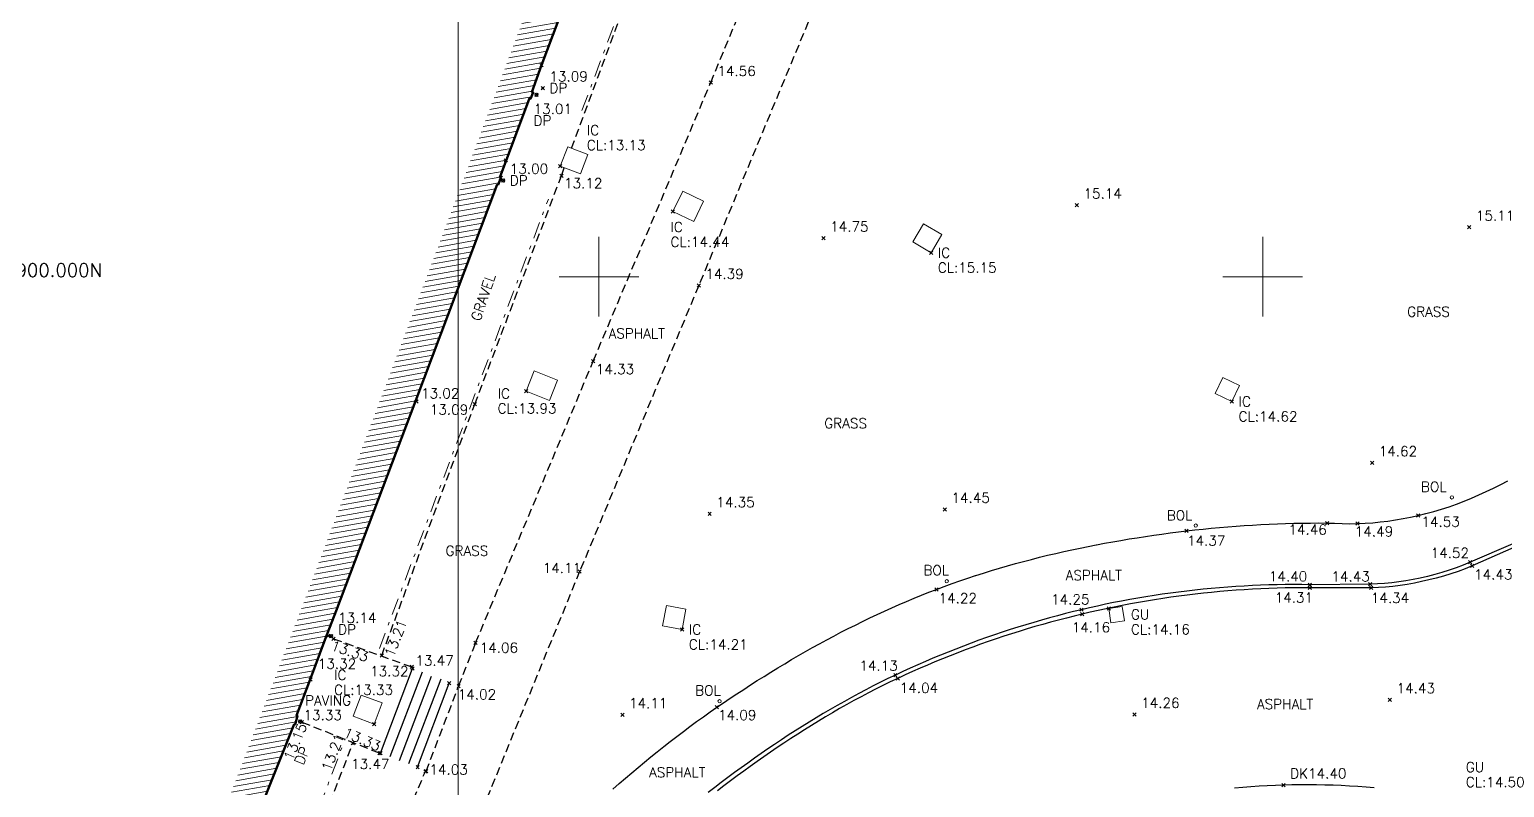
# Model space of a CAD drawing. Extents: x 521064 to 521635, y 174590 to 175241.
# Drawn here: x 521442.85 to 521487.28, y 174884.63 to 174907.44 of the extents above; entities that cross this region are included whole.
import ezdxf

# ---------------------------------------------------------------- set-up
doc = ezdxf.new("R2010")
doc.units = 0
doc.header["$PDMODE"] = 3
doc.header["$PDSIZE"] = 0.05
doc.linetypes.add('DASHDOT', pattern=[1, 0.5, -0.25, 0, -0.25])
doc.linetypes.add('HIDDEN', pattern=[0.375, 0.25, -0.125])
for name, color, linetype, lineweight in [('I031G_SURVEY-GRID', 7, 'CONTINUOUS', 18), ('I031T_SURVEY-GRID-TXT', 7, 'CONTINUOUS', 13), ('I277G_CANOPY', 30, 'DASHDOT', 18), ('I901G_TITLE-SHEET', 7, 'CONTINUOUS', 18), ('I904G_HATCHING', 62, 'CONTINUOUS', 18), ('I910T_TXT-GEN-S', 7, 'CONTINUOUS', 13), ('I917G_BUILDING', 3, 'CONTINUOUS', 50), ('I923G_SURVEY-POINT', 7, 'CONTINUOUS', 18), ('I923T_SURVEY-LEVEL', 7, 'CONTINUOUS', 13), ('I952G_KERB', 5, 'CONTINUOUS', 25), ('I952G_KERB-DROP', 5, 'HIDDEN', 25), ('I960G_COVER', 1, 'CONTINUOUS', 18), ('I960T_COVER-TXT', 1, 'CONTINUOUS', 13), ('I976G_ST-FURN', 220, 'CONTINUOUS', 18), ('I976T_ST-FURN-TXT', 220, 'CONTINUOUS', 13)]:
    doc.layers.add(name, color=color, linetype=linetype, lineweight=lineweight)
doc.layers.add('I240G_STAIR', color=10, linetype='CONTINUOUS')
doc.layers.add('I940G_SURFACE', color=200, linetype='HIDDEN')
doc.styles.add('MONOTXT', font='simplex.shx')

msp = doc.modelspace()

# ---------------------------------------------------------------- hatches: boundary and pattern name
at = {"layer": 'I904G_HATCHING'}
h = msp.add_hatch(dxfattribs=at)
h.set_pattern_fill('ANSI31', color=256, scale=0.05, angle=325, style=0)
h.paths.add_polyline_path([(521444.647, 174870.129), (521444.767, 174870.488), (521444.74, 174870.5), (521448.45, 174880.371), (521449.941, 174884.328), (521450.825, 174886.529), (521450.847, 174886.52), (521450.926, 174886.782), (521450.891, 174886.795), (521451.299, 174887.88), (521451.756, 174889.095), (521452.087, 174889.949), (521456.936, 174902.777), (521456.966, 174902.77), (521457.046, 174902.981), (521457.017, 174902.992), (521457.914, 174905.372), (521457.945, 174905.361), (521458.022, 174905.548), (521457.983, 174905.561), (521458.276, 174906.369), (521462.956, 174918.783), (521466.072, 174927.188), (521464.076, 174927.947), (521468.769, 174940.432, 0.955868), (521469.475, 174942.331), (521471.148, 174946.743), (521474.224, 174954.819), (521476.207, 174954.068), (521476.515, 174954.891), (521477.009, 174956.195), (521478.199, 174959.33), (521484.138, 174974.996), (521479.855, 174976.619), (521476.932, 174977.669), (521452.975, 174986.679), (521435.919, 174993.099), (521428.128, 174972.416), (521429.781, 174971.785), (521430.021, 174971.695), (521433.184, 174970.506), (521434.896, 174969.868), (521438.341, 174968.558), (521441.761, 174967.264), (521445.161, 174965.981), (521448.596, 174964.682), (521455.487, 174962.087), (521455.476, 174962.053), (521458.891, 174960.794), (521462.306, 174959.518), (521465.737, 174958.179), (521469.249, 174956.851), (521468.581, 174955.061), (521467.259, 174951.617), (521465.972, 174948.192), (521464.688, 174944.765), (521463.391, 174941.344), (521462.079, 174937.939), (521459.635, 174931.417), (521459.531, 174931.156), (521458.957, 174929.762), (521455.448, 174931.078), (521445.427, 174934.864), (521445.465, 174934.963), (521438.391, 174937.632), (521438.321, 174937.524), (521426.616, 174941.938), (521417.773, 174945.266), (521416.325, 174941.546), (521415.787, 174940.154), (521415.691, 174939.877), (521414.834, 174937.565), (521414.715, 174937.25), (521412.878, 174932.304), (521410.966, 174927.233), (521411.009, 174927.217), (521410.308, 174925.256), (521409.793, 174923.815), (521409.59, 174923.888), (521409.494, 174923.62), (521409.698, 174923.548), (521409.18, 174922.188), (521408.779, 174921.257), (521408.62, 174921.301), (521408.527, 174921.035), (521408.66, 174920.981), (521406.041, 174913.956), (521403.64, 174907.539), (521403.456, 174907.607), (521403.356, 174907.319), (521403.545, 174907.242), (521403.116, 174906.1), (521402.687, 174904.959), (521402.489, 174905.026), (521402.381, 174904.749), (521402.512, 174904.698), (521400.204, 174898.475), (521397.783, 174892.059), (521397.488, 174891.278), (521397.359, 174891.328), (521397.239, 174891.054), (521397.38, 174890.992), (521396.52, 174888.719), (521396.373, 174888.768), (521396.268, 174888.45), (521396.4, 174888.401), (521395.133, 174885.032), (521394.064, 174882.186), (521391.344, 174874.988), (521391.205, 174875.039), (521391.1, 174874.758), (521391.239, 174874.706), (521390.381, 174872.417), (521390.233, 174872.468), (521390.129, 174872.209), (521390.282, 174872.151), (521389.991, 174871.374), (521387.524, 174864.847), (521385.209, 174858.708), (521385.068, 174858.75), (521384.958, 174858.474), (521385.136, 174858.407), (521384.273, 174856.101), (521384.088, 174856.17), (521383.989, 174855.89), (521384.052, 174855.867), (521381.594, 174849.288), (521380.194, 174845.644), (521379.181, 174842.622), (521379.088, 174842.652), (521379.001, 174842.443), (521378.918, 174842.471), (521378.816, 174842.195), (521378.98, 174842.128), (521378.557, 174841.01), (521378.112, 174839.834), (521377.944, 174839.891), (521377.84, 174839.615), (521383.072, 174837.632), (521382.984, 174837.365), (521384.935, 174836.605), (521385.08, 174836.977), (521386.169, 174836.562), (521388.506, 174835.674), (521388.352, 174835.271), (521393.371, 174833.441), (521399.888, 174830.984), (521407.686, 174828.049), (521413.363, 174825.908), (521419.126, 174823.735), (521420.925, 174823.05), (521421.045, 174823.324), (521426.282, 174821.35), (521427.354, 174824.203), (521427.32, 174824.215), (521427.478, 174824.647), (521431.499, 174835.309), (521432.254, 174837.309), (521433.387, 174840.315), (521433.432, 174840.298), (521433.501, 174840.492), (521433.46, 174840.512), (521434.167, 174842.391), (521436.187, 174847.758), (521438.541, 174854), (521438.591, 174853.981), (521438.659, 174854.174), (521438.603, 174854.195), (521439.179, 174855.772), (521439.467, 174856.559), (521439.537, 174856.534), (521439.624, 174856.779), (521439.578, 174856.801), (521442.591, 174864.822), (521444.411, 174869.65), (521444.599, 174870.147)])
h.paths.add_polyline_path([(521438.717, 174857.381), (521435.251, 174848.11), (521431.729, 174838.752), (521425.657, 174822.654), (521420.511, 174824.595), (521420.393, 174824.326), (521413.716, 174826.844), (521400.241, 174831.919), (521394.66, 174834.024), (521394.785, 174834.358), (521384.508, 174838.264), (521384.366, 174837.9), (521384.23, 174837.953), (521384.32, 174838.228), (521379.294, 174840.133), (521380.232, 174842.61), (521381.135, 174845.306), (521382.53, 174848.934), (521384.99, 174855.516), (521386.144, 174858.355), (521388.459, 174864.494), (521390.927, 174871.022), (521392.331, 174874.771), (521412.215, 174927.383), (521413.816, 174931.956), (521415.653, 174936.902), (521416.719, 174939.791), (521418.346, 174943.982), (521426.264, 174941.002), (521426.263, 174941.002), (521437.969, 174936.588), (521445.074, 174933.929), (521459.59, 174928.444), (521463.016, 174937.589), (521465.624, 174944.414), (521466.908, 174947.841), (521469.518, 174954.712), (521470.534, 174957.435), (521466.09, 174959.114), (521462.656, 174960.455), (521459.241, 174961.73), (521455.839, 174963.023), (521448.948, 174965.618), (521445.514, 174966.917), (521442.114, 174968.2), (521438.696, 174969.492), (521429.424, 174973.021), (521436.502, 174991.811), (521452.622, 174985.743), (521482.836, 174974.381), (521475.623, 174955.358), (521473.644, 174956.108), (521470.213, 174947.099), (521468.539, 174942.685), (521467.833, 174940.784), (521462.789, 174927.366), (521464.79, 174926.606), (521462.019, 174919.134), (521457.341, 174906.722), (521456, 174903.131), (521451.152, 174890.302), (521449.005, 174884.68), (521444.766, 174873.426), (521443.663, 174870.5)], flags=16)

# ---------------------------------------------------------------- linework, layer by layer
at = {"layer": 'I031G_SURVEY-GRID'}
for p, q in [((521460, 174901.2), (521460, 174898.8)), ((521480, 174901.2), (521480, 174898.8)), ((521458.8, 174900), (521461.2, 174900)), ((521478.8, 174900), (521481.2, 174900))]:
    msp.add_line(p, q, dxfattribs=at)
at = {"layer": 'I240G_STAIR'}
for points in [[(521453.425, 174885.657, 13.473), (521454.389, 174888.206, 13.471)], [(521454.672, 174888.103, 13.607), (521453.705, 174885.547, 13.603)], [(521453.99, 174885.437, 13.745), (521454.956, 174887.977, 13.747)], [(521455.238, 174887.886, 13.887), (521454.266, 174885.341, 13.88)], [(521454.541, 174885.238, 14.025), (521455.491, 174887.772, 14.024)]]:
    msp.add_polyline3d(points, dxfattribs=at)
at = {"layer": 'I277G_CANOPY'}
for points in [[(521459.49, 174905.002, 14.557), (521464.602, 174918.62, 14.622)], [(521453.388, 174888.809, 14.557), (521458.478, 174902.34, 14.565)], [(521447.307, 174872.673, 14.561), (521452.356, 174886.089, 14.554)]]:
    msp.add_polyline3d(points, dxfattribs=at)
at = {"layer": 'I901G_TITLE-SHEET'}
msp.add_lwpolyline([(521455.762, 174749.428), (521247.162, 174749.428), (521247.162, 174913.628), (521455.762, 174913.628)], close=True, dxfattribs=at)
at = {"layer": 'I917G_BUILDING'}
msp.add_polyline3d([(521462.117, 174916.558, 13.02), (521458.276, 174906.369, 13.09), (521457.983, 174905.561, 13.025), (521458.022, 174905.548, 13.01), (521457.945, 174905.361, 13.01), (521457.914, 174905.372, 13.01), (521457.017, 174902.992, 13.001), (521457.046, 174902.981, 13), (521456.966, 174902.77, 13), (521456.936, 174902.777, 13), (521454.473, 174896.261, 13.02), (521452.087, 174889.949, 13.14), (521451.756, 174889.095, 13.14), (521451.299, 174887.88, 13.32), (521450.891, 174886.795, 13.15), (521450.926, 174886.782, 13.15), (521450.847, 174886.52, 13.15), (521450.825, 174886.529, 13.15), (521449.941, 174884.328, 13.04), (521448.45, 174880.371, 13.04), (521444.74, 174870.5, 13)], dxfattribs=at)
at = {"layer": 'I923G_SURVEY-POINT'}
for p in [(521458.276, 174906.369), (521463.368, 174905.844, 14.561), (521458.119, 174905.476, 13.012), (521458.309, 174905.68, 13.093), (521457.199, 174903.505), (521458.834, 174903.33, 13.129), (521457.046, 174902.981), (521457.115, 174902.9, 12.996), (521458.872, 174903.04, 13.119), (521462.231, 174901.961, 14.44), (521474.398, 174902.155, 15.137), (521486.218, 174901.49, 15.112), (521466.766, 174901.159, 14.749), (521470.009, 174900.725, 15.152), (521463.007, 174899.735, 14.385), (521459.829, 174897.462, 14.326), (521457.805, 174896.56, 13.93), (521454.51, 174896.247, 13.023), (521456.262, 174896.164, 13.093), (521479.07, 174896.246, 14.619), (521483.29, 174894.399, 14.621), (521470.42, 174892.998, 14.449), (521463.337, 174892.865, 14.352), (521481.934, 174892.588, 14.463), (521482.847, 174892.569, 14.485), (521484.678, 174892.816, 14.534), (521477.705, 174892.35, 14.373), (521486.245, 174891.408, 14.517), (521486.305, 174891.3, 14.428), (521459.421, 174891.131, 14.113), (521481.42, 174890.732, 14.399), (521483.237, 174890.749, 14.429), (521470.17, 174890.59, 14.222), (521481.419, 174890.64, 14.308), (521483.262, 174890.64, 14.344), (521474.534, 174889.98, 14.252), (521474.558, 174889.845, 14.155), (521475.358, 174890.011, 14.162), (521451.845, 174889.196), (521451.939, 174889.181, 13.136), (521452.008, 174889.105, 13.329), (521456.286, 174888.978, 14.065), (521462.51, 174889.383, 14.21), (521453.458, 174888.602, 13.208), (521454.369, 174888.256, 13.323), (521454.389, 174888.206, 13.471), (521451.316, 174887.874, 13.324), (521455.491, 174887.772, 14.024), (521455.776, 174887.682, 14.021), (521468.93, 174888.011, 14.134), (521469.002, 174887.913, 14.035), (521483.828, 174887.264, 14.427), (521460.707, 174886.814, 14.115), (521463.556, 174887.043, 14.093), (521476.135, 174886.823, 14.262), (521450.998, 174886.615, 13.151), (521451.053, 174886.593, 13.333), (521453.227, 174886.534, 13.334), (521452.591, 174885.959, 13.21), (521453.387, 174885.657, 13.33), (521453.425, 174885.657, 13.473), (521454.541, 174885.238, 14.025), (521454.775, 174885.113, 14.026), (521454.796, 174885.121, 14.02), (521480.623, 174884.7, 14.398)]:
    msp.add_point(p, dxfattribs=at)
at = {"layer": 'I940G_SURFACE'}
for points in [[(521445.24, 174861.768, 13.412), (521446.952, 174866.074, 13.502), (521450.696, 174875.421, 13.739), (521454.122, 174883.586, 13.985), (521454.775, 174885.113, 14.026), (521454.796, 174885.121, 14.02), (521455.776, 174887.682, 14.021), (521456.286, 174888.978, 14.065), (521459.829, 174897.462, 14.326), (521463.368, 174905.844, 14.561), (521466.772, 174914.06, 14.785), (521468.184, 174917.356, 14.902), (521469.12, 174919.936, 14.906), (521471.241, 174925.969, 15), (521473.474, 174932.047, 15.195), (521475.074, 174931.446, 15.228), (521473.164, 174926.092, 15.064), (521477.763, 174924.336, 15.313)], [(521459.179, 174903.869, 13.116), (521461.552, 174910.272, 13.095), (521465.189, 174919.61, 13.123)], [(521466.595, 174908.361, 14.612), (521463.007, 174899.735, 14.385), (521459.421, 174891.131, 14.113), (521455.675, 174881.976, 13.928)], [(521453.458, 174888.602, 13.208), (521456.262, 174896.164, 13.093), (521458.872, 174903.04, 13.119), (521458.961, 174903.281, 13.118)], [(521460.425, 174884.582, 14.011), (521460.613, 174884.746, 14.016), (521460.801, 174884.909, 14.021), (521460.99, 174885.071, 14.026), (521461.18, 174885.232, 14.031), (521461.372, 174885.391, 14.036), (521461.564, 174885.549, 14.042), (521461.758, 174885.705, 14.047), (521461.953, 174885.86, 14.052), (521462.149, 174886.014, 14.057), (521462.346, 174886.166, 14.062), (521462.545, 174886.316, 14.068), (521462.744, 174886.465, 14.073), (521462.945, 174886.612, 14.078), (521463.147, 174886.757, 14.083), (521463.351, 174886.901, 14.088), (521463.556, 174887.043, 14.093), (521463.756, 174887.179, 14.098), (521463.957, 174887.315, 14.102), (521464.159, 174887.449, 14.106), (521464.362, 174887.582, 14.11), (521464.566, 174887.714, 14.114), (521464.771, 174887.844, 14.118), (521464.976, 174887.973, 14.123), (521465.182, 174888.101, 14.127), (521465.389, 174888.228, 14.131), (521465.597, 174888.353, 14.135), (521465.806, 174888.476, 14.139), (521466.016, 174888.598, 14.143), (521466.227, 174888.719, 14.148), (521466.438, 174888.838, 14.152), (521466.65, 174888.956, 14.156), (521466.864, 174889.071, 14.16), (521467.078, 174889.186, 14.164), (521467.293, 174889.298, 14.168), (521467.509, 174889.409, 14.173), (521467.726, 174889.518, 14.177), (521467.944, 174889.625, 14.181), (521468.162, 174889.73, 14.185), (521468.382, 174889.834, 14.189), (521468.602, 174889.935, 14.193), (521468.823, 174890.035, 14.197), (521469.046, 174890.133, 14.202), (521469.269, 174890.229, 14.206), (521469.493, 174890.322, 14.21), (521469.717, 174890.414, 14.214), (521469.943, 174890.503, 14.218), (521470.17, 174890.59, 14.222), (521470.404, 174890.678, 14.227), (521470.639, 174890.764, 14.232), (521470.876, 174890.847, 14.237), (521471.112, 174890.927, 14.242), (521471.35, 174891.006, 14.247), (521471.588, 174891.082, 14.252), (521471.828, 174891.156, 14.256), (521472.067, 174891.228, 14.261), (521472.308, 174891.298, 14.266), (521472.548, 174891.366, 14.271), (521472.79, 174891.432, 14.276), (521473.032, 174891.495, 14.281), (521473.275, 174891.557, 14.286), (521473.518, 174891.616, 14.29), (521473.761, 174891.674, 14.295), (521474.005, 174891.729, 14.3), (521474.249, 174891.783, 14.305), (521474.494, 174891.835, 14.31), (521474.739, 174891.885, 14.315), (521474.985, 174891.933, 14.32), (521475.231, 174891.979, 14.324), (521475.477, 174892.024, 14.329), (521475.724, 174892.067, 14.334), (521475.97, 174892.108, 14.339), (521476.217, 174892.147, 14.344), (521476.465, 174892.185, 14.349), (521476.712, 174892.221, 14.354), (521476.96, 174892.256, 14.358), (521477.208, 174892.289, 14.363), (521477.456, 174892.32, 14.368), (521477.705, 174892.35, 14.373), (521477.952, 174892.379, 14.378), (521478.2, 174892.405, 14.384), (521478.448, 174892.43, 14.389), (521478.696, 174892.453, 14.394), (521478.945, 174892.475, 14.4), (521479.193, 174892.494, 14.405), (521479.442, 174892.512, 14.41), (521479.691, 174892.528, 14.415), (521479.94, 174892.542, 14.421), (521480.189, 174892.554, 14.426), (521480.438, 174892.565, 14.431), (521480.687, 174892.573, 14.437), (521480.936, 174892.58, 14.442), (521481.186, 174892.585, 14.447), (521481.435, 174892.588, 14.453), (521481.684, 174892.589, 14.458), (521481.934, 174892.588, 14.463), (521482.162, 174892.583, 14.469), (521482.39, 174892.574, 14.474), (521482.618, 174892.567, 14.48), (521482.847, 174892.569, 14.485), (521483.078, 174892.579, 14.492), (521483.309, 174892.596, 14.498), (521483.539, 174892.619, 14.504), (521483.769, 174892.648, 14.51), (521483.997, 174892.683, 14.516), (521484.225, 174892.722, 14.522), (521484.452, 174892.767, 14.528), (521484.678, 174892.816, 14.534), (521484.914, 174892.873, 14.544), (521485.147, 174892.936, 14.554), (521485.379, 174893.005, 14.565), (521485.609, 174893.08, 14.575), (521485.838, 174893.16, 14.585), (521486.064, 174893.245, 14.595), (521486.288, 174893.336, 14.605), (521486.511, 174893.432, 14.616), (521486.731, 174893.532, 14.626), (521486.949, 174893.636, 14.636), (521487.165, 174893.745, 14.646), (521487.379, 174893.857, 14.656)], [(521452.008, 174889.105, 13.329), (521454.369, 174888.256, 13.323)], [(521453.387, 174885.657, 13.33), (521451.053, 174886.593, 13.333)], [(521446.835, 174871.265, 13.083), (521449.992, 174879.278, 13.092), (521452.591, 174885.959, 13.21)]]:
    msp.add_polyline3d(points, dxfattribs=at)
at = {"layer": 'I952G_KERB'}
for points in [[(521488.746, 174892.487, 14.615), (521486.245, 174891.408, 14.517), (521486.036, 174891.321, 14.511), (521485.824, 174891.241, 14.505), (521485.61, 174891.168, 14.499), (521485.394, 174891.1, 14.493), (521485.177, 174891.038, 14.487), (521484.958, 174890.983, 14.481), (521484.737, 174890.932, 14.475), (521484.525, 174890.889, 14.468), (521484.312, 174890.85, 14.462), (521484.099, 174890.817, 14.455), (521483.884, 174890.789, 14.448), (521483.669, 174890.769, 14.442), (521483.453, 174890.755, 14.435), (521483.237, 174890.749, 14.429), (521481.42, 174890.732, 14.399), (521481.172, 174890.735, 14.394), (521480.924, 174890.735, 14.388), (521480.676, 174890.733, 14.383), (521480.428, 174890.729, 14.378), (521480.18, 174890.723, 14.373), (521479.932, 174890.714, 14.367), (521479.684, 174890.704, 14.362), (521479.437, 174890.691, 14.357), (521479.189, 174890.676, 14.351), (521478.942, 174890.659, 14.346), (521478.694, 174890.639, 14.341), (521478.447, 174890.618, 14.336), (521478.2, 174890.594, 14.33), (521477.954, 174890.568, 14.325), (521477.707, 174890.54, 14.32), (521477.461, 174890.51, 14.315), (521477.215, 174890.478, 14.309), (521476.97, 174890.443, 14.304), (521476.725, 174890.407, 14.299), (521476.48, 174890.368, 14.294), (521476.235, 174890.327, 14.288), (521475.991, 174890.284, 14.283), (521475.747, 174890.238, 14.278), (521475.504, 174890.191, 14.273), (521475.261, 174890.141, 14.267), (521475.018, 174890.089, 14.262), (521474.776, 174890.036, 14.257), (521474.534, 174889.98, 14.252), (521474.293, 174889.921, 14.247), (521474.053, 174889.861, 14.242), (521473.813, 174889.799, 14.237), (521473.574, 174889.734, 14.232), (521473.335, 174889.667, 14.227), (521473.097, 174889.598, 14.222), (521472.859, 174889.527, 14.217), (521472.622, 174889.454, 14.212), (521472.386, 174889.379, 14.208), (521472.15, 174889.302, 14.203), (521471.915, 174889.223, 14.198), (521471.681, 174889.141, 14.193), (521471.448, 174889.058, 14.188), (521471.215, 174888.973, 14.183), (521470.983, 174888.885, 14.178), (521470.751, 174888.796, 14.173), (521470.521, 174888.705, 14.169), (521470.291, 174888.611, 14.164), (521470.062, 174888.516, 14.159), (521469.834, 174888.419, 14.154), (521469.607, 174888.32, 14.149), (521469.381, 174888.219, 14.144), (521469.155, 174888.116, 14.139), (521468.93, 174888.011, 14.134), (521468.708, 174887.905, 14.129), (521468.486, 174887.796, 14.123), (521468.265, 174887.685, 14.118), (521468.046, 174887.572, 14.112), (521467.828, 174887.457, 14.107), (521467.611, 174887.339, 14.101), (521467.395, 174887.22, 14.096), (521467.18, 174887.099, 14.09), (521466.966, 174886.975, 14.085), (521466.753, 174886.85, 14.079), (521466.542, 174886.723, 14.074), (521466.331, 174886.594, 14.068), (521466.122, 174886.464, 14.063), (521465.913, 174886.332, 14.057), (521465.706, 174886.198, 14.052), (521465.5, 174886.062, 14.046), (521465.295, 174885.925, 14.041), (521465.09, 174885.787, 14.035), (521464.887, 174885.647, 14.03), (521464.685, 174885.506, 14.024), (521464.484, 174885.363, 14.019), (521464.283, 174885.219, 14.013), (521464.084, 174885.074, 14.007), (521463.886, 174884.927, 14.002), (521463.688, 174884.779, 13.996), (521463.491, 174884.63, 13.991), (521463.296, 174884.48, 13.985)], [(521488.813, 174892.4, 14.528), (521486.305, 174891.3, 14.428), (521486.094, 174891.212, 14.422), (521485.88, 174891.132, 14.415), (521485.664, 174891.058, 14.409), (521485.445, 174890.992, 14.402), (521485.225, 174890.931, 14.396), (521485.003, 174890.876, 14.389), (521484.781, 174890.826, 14.383), (521484.566, 174890.782, 14.377), (521484.351, 174890.742, 14.372), (521484.134, 174890.708, 14.366), (521483.917, 174890.679, 14.361), (521483.699, 174890.658, 14.355), (521483.481, 174890.644, 14.35), (521483.262, 174890.64, 14.344), (521481.419, 174890.64, 14.308), (521481.172, 174890.64, 14.302), (521480.924, 174890.638, 14.297), (521480.677, 174890.633, 14.291), (521480.43, 174890.627, 14.286), (521480.183, 174890.618, 14.28), (521479.936, 174890.607, 14.275), (521479.689, 174890.595, 14.27), (521479.442, 174890.58, 14.264), (521479.196, 174890.563, 14.259), (521478.949, 174890.544, 14.253), (521478.703, 174890.522, 14.248), (521478.457, 174890.499, 14.242), (521478.211, 174890.474, 14.237), (521477.965, 174890.446, 14.231), (521477.719, 174890.417, 14.226), (521477.474, 174890.385, 14.22), (521477.229, 174890.352, 14.215), (521476.985, 174890.316, 14.21), (521476.74, 174890.278, 14.204), (521476.496, 174890.238, 14.199), (521476.253, 174890.196, 14.193), (521476.009, 174890.152, 14.188), (521475.766, 174890.106, 14.182), (521475.524, 174890.058, 14.177), (521475.282, 174890.008, 14.171), (521475.04, 174889.956, 14.166), (521474.799, 174889.902, 14.161), (521474.558, 174889.845, 14.155), (521474.319, 174889.787, 14.15), (521474.081, 174889.728, 14.145), (521473.844, 174889.666, 14.14), (521473.607, 174889.602, 14.135), (521473.37, 174889.536, 14.13), (521473.134, 174889.469, 14.125), (521472.898, 174889.399, 14.12), (521472.664, 174889.327, 14.115), (521472.429, 174889.254, 14.11), (521472.196, 174889.178, 14.105), (521471.963, 174889.101, 14.1), (521471.73, 174889.021, 14.095), (521471.499, 174888.94, 14.09), (521471.268, 174888.856, 14.085), (521471.038, 174888.771, 14.08), (521470.808, 174888.683, 14.075), (521470.58, 174888.594, 14.07), (521470.352, 174888.503, 14.065), (521470.124, 174888.409, 14.06), (521469.898, 174888.314, 14.055), (521469.673, 174888.217, 14.05), (521469.448, 174888.117, 14.045), (521469.224, 174888.016, 14.04), (521469.002, 174887.913, 14.035), (521468.779, 174887.807, 14.03), (521468.557, 174887.698, 14.024), (521468.337, 174887.588, 14.018), (521468.118, 174887.475, 14.013), (521467.9, 174887.36, 14.007), (521467.683, 174887.243, 14.002), (521467.467, 174887.123, 13.996), (521467.253, 174887.002, 13.99), (521467.039, 174886.879, 13.985), (521466.827, 174886.753, 13.979), (521466.616, 174886.626, 13.974), (521466.406, 174886.497, 13.968), (521466.197, 174886.367, 13.963), (521465.989, 174886.234, 13.957), (521465.782, 174886.1, 13.951), (521465.576, 174885.964, 13.946), (521465.371, 174885.827, 13.94), (521465.168, 174885.689, 13.935), (521464.965, 174885.548, 13.929), (521464.763, 174885.407, 13.923), (521464.562, 174885.264, 13.918), (521464.362, 174885.12, 13.912), (521464.163, 174884.974, 13.907), (521463.965, 174884.828, 13.901), (521463.768, 174884.68, 13.896), (521463.572, 174884.531, 13.89)]]:
    msp.add_polyline3d(points, dxfattribs=at)
at = {"layer": 'I952G_KERB-DROP'}
msp.add_polyline3d([(521483.356, 174884.614, 14.442), (521483.109, 174884.636, 14.438), (521482.861, 174884.654, 14.434), (521482.612, 174884.67, 14.43), (521482.364, 174884.683, 14.426), (521482.115, 174884.694, 14.422), (521481.867, 174884.702, 14.418), (521481.618, 174884.707, 14.414), (521481.369, 174884.709, 14.41), (521481.121, 174884.709, 14.406), (521480.872, 174884.706, 14.402), (521480.623, 174884.7, 14.398), (521480.377, 174884.691, 14.393), (521480.131, 174884.68, 14.387), (521479.885, 174884.666, 14.382), (521479.639, 174884.65, 14.376), (521479.393, 174884.63, 14.371), (521479.148, 174884.608, 14.365)], dxfattribs=at)
at = {"layer": 'I960G_COVER'}
for points in [[(521458.834, 174903.33, 13.129), (521459.06, 174903.915, 13.129), (521459.669, 174903.68, 13.144), (521459.443, 174903.096, 13.144)], [(521462.231, 174901.961, 14.44), (521462.526, 174902.575, 14.451), (521463.154, 174902.273, 14.445), (521462.86, 174901.659, 14.434)], [(521470.009, 174900.725, 15.152), (521470.329, 174901.269, 15.158), (521469.774, 174901.595, 15.148), (521469.455, 174901.051, 15.141)], [(521457.805, 174896.56, 13.93), (521458.512, 174896.28, 14.148), (521458.752, 174896.887, 14.141), (521458.046, 174897.167, 13.922)], [(521479.07, 174896.246, 14.619), (521479.298, 174896.724, 14.609), (521478.791, 174896.966, 14.605), (521478.563, 174896.488, 14.615)], [(521462.51, 174889.383, 14.21), (521462.624, 174889.992, 14.217), (521462.033, 174890.103, 14.217), (521461.919, 174889.494, 14.21)], [(521475.358, 174890.011, 14.162), (521475.765, 174890.074, 14.173), (521475.832, 174889.648, 14.188), (521475.424, 174889.585, 14.177)], [(521453.227, 174886.534, 13.334), (521453.47, 174887.171, 13.332), (521452.84, 174887.411, 13.331), (521452.597, 174886.774, 13.333)]]:
    msp.add_polyline3d(points, close=True, dxfattribs=at)
at = {"layer": 'I976G_ST-FURN'}
for centre, radius in [((521458.119, 174905.476, 13.012), 0.05), ((521458.309, 174905.68, 13.093), 0.025), ((521457.115, 174902.9, 12.996), 0.05), ((521485.695, 174893.357, 14.577), 0.05), ((521477.98, 174892.512, 14.371), 0.05), ((521470.477, 174890.836, 14.214), 0.05), ((521451.939, 174889.181, 13.136), 0.05), ((521463.636, 174887.223, 14.087), 0.05), ((521450.998, 174886.615, 13.151), 0.05)]:
    msp.add_circle(centre, radius, dxfattribs=at)

# ---------------------------------------------------------------- texts
at = {"layer": 'I031T_SURVEY-GRID-TXT', "style": 'MONOTXT'}
msp.add_text('174900.000N', height=0.4, dxfattribs=at).set_placement((521441.4, 174900))
at = {"layer": 'I910T_TXT-GEN-S', "style": 'MONOTXT'}
msp.add_text('GRAVEL', height=0.3, rotation=71.3233, dxfattribs=at).set_placement((521456.422, 174898.641))
for s, p in [('GRASS', (521484.348, 174898.798)), ('ASPHALT', (521460.293, 174898.146)), ('GRASS', (521466.79, 174895.441)), ('GRASS', (521455.382, 174891.602)), ('ASPHALT', (521474.062, 174890.865)), ('PAVING', (521451.147, 174887.1)), ('ASPHALT', (521479.825, 174886.986)), ('ASPHALT', (521461.512, 174884.934))]:
    msp.add_text(s, height=0.3, dxfattribs=at).set_placement(p)
at = {"layer": 'I923T_SURVEY-LEVEL', "style": 'MONOTXT'}
for s, p in [('14.56', (521463.568, 174906.044, 14.561)), ('13.09', (521458.509, 174905.88, 13.093)), ('13.01', (521458.034, 174904.901, 13.012)), ('CL:13.13', (521459.636, 174903.813, 13.129)), ('13.00', (521457.315, 174903.1, 12.996)), ('13.12', (521458.95, 174902.667, 13.119)), ('15.14', (521474.597, 174902.355, 15.137)), ('15.11', (521486.418, 174901.69, 15.112)), ('14.75', (521466.966, 174901.359, 14.749)), ('CL:14.44', (521462.155, 174900.898, 14.44)), ('14.39', (521463.207, 174899.935, 14.385)), ('CL:15.15', (521470.209, 174900.125, 15.152)), ('14.33', (521459.907, 174897.07, 14.326)), ('13.02', (521454.642, 174896.341, 13.023)), ('13.09', (521454.906, 174895.852, 13.093)), ('CL:13.93', (521456.95, 174895.886, 13.93)), ('CL:14.62', (521479.27, 174895.646, 14.619)), ('14.62', (521483.49, 174894.599, 14.621)), ('14.45', (521470.62, 174893.198, 14.449)), ('14.35', (521463.537, 174893.065, 14.352)), ('14.53', (521484.776, 174892.478, 14.534)), ('14.37', (521477.715, 174891.907, 14.373)), ('14.46', (521480.77, 174892.241, 14.463)), ('14.49', (521482.769, 174892.184, 14.485)), ('14.52', (521485.054, 174891.537, 14.517)), ('14.11', (521458.309, 174891.084, 14.113)), ('14.40', (521480.181, 174890.833, 14.399)), ('14.43', (521482.065, 174890.83, 14.429)), ('14.43', (521486.363, 174890.89, 14.428)), ('14.22', (521470.231, 174890.174, 14.222)), ('14.25', (521473.622, 174890.139, 14.252)), ('14.31', (521480.356, 174890.192, 14.308)), ('14.34', (521483.253, 174890.182, 14.344)), ('13.14', (521452.143, 174889.584, 13.136)), ('14.16', (521474.244, 174889.298, 14.155)), ('CL:14.16', (521476.028, 174889.235, 14.162)), ('CL:14.21', (521462.71, 174888.783, 14.21)), ('13.47', (521454.471, 174888.297, 13.471)), ('14.06', (521456.408, 174888.685, 14.065)), ('13.32', (521451.532, 174888.2, 13.324)), ('13.32', (521453.109, 174887.976, 13.323)), ('14.13', (521467.845, 174888.145, 14.134)), ('CL:13.33', (521452.023, 174887.416, 13.334)), ('14.04', (521469.063, 174887.477, 14.035)), ('14.43', (521484.028, 174887.464, 14.427)), ('14.02', (521455.748, 174887.281, 14.024)), ('14.11', (521460.907, 174887.014, 14.115)), ('14.26', (521476.335, 174887.023, 14.262)), ('13.33', (521451.103, 174886.658, 13.333)), ('14.09', (521463.589, 174886.659, 14.093)), ('13.47', (521452.536, 174885.185, 13.473)), ('14.03', (521454.895, 174885.018, 14.026)), ('DK14.40', (521480.823, 174884.9, 14.398)), ('CL:14.50', (521486.113, 174884.64, 14.505))]:
    msp.add_text(s, height=0.3, dxfattribs=at).set_placement(p)
for s, rotation, p in [('13.21', 68.8539, (521453.811, 174888.529, 13.208)), ('13.33', 340.891, (521451.901, 174888.779, 13.329)), ('13.15', 67.1663, (521450.769, 174885.415, 13.151)), ('13.33', 336.8686, (521452.278, 174886.167, 13.33)), ('13.21', 68.9625, (521451.917, 174885.095, 13.21))]:
    msp.add_text(s, height=0.3, rotation=rotation, dxfattribs=at).set_placement(p)
at = {"layer": 'I960T_COVER-TXT', "style": 'MONOTXT'}
for s, p in [('IC', (521459.636, 174904.263)), ('IC', (521462.155, 174901.348)), ('IC', (521470.209, 174900.575)), ('IC', (521456.95, 174896.336)), ('IC', (521479.27, 174896.096)), ('GU', (521476.028, 174889.685)), ('IC', (521462.71, 174889.233)), ('IC', (521452.023, 174887.866)), ('GU', (521486.113, 174885.09))]:
    msp.add_text(s, height=0.3, dxfattribs=at).set_placement(p)
at = {"layer": 'I976T_ST-FURN-TXT', "style": 'MONOTXT'}
for s, p in [('DP', (521458.509, 174905.53)), ('DP', (521458.034, 174904.551)), ('DP', (521457.315, 174902.75)), ('BOL', (521484.763, 174893.531)), ('BOL', (521477.106, 174892.67)), ('BOL', (521469.776, 174891.017)), ('DP', (521452.143, 174889.234)), ('BOL', (521462.9, 174887.398))]:
    msp.add_text(s, height=0.3, dxfattribs=at).set_placement(p)
msp.add_text('DP', height=0.3, rotation=67.1663, dxfattribs=at).set_placement((521451.092, 174885.279))

doc.saveas('drawing.dxf')
